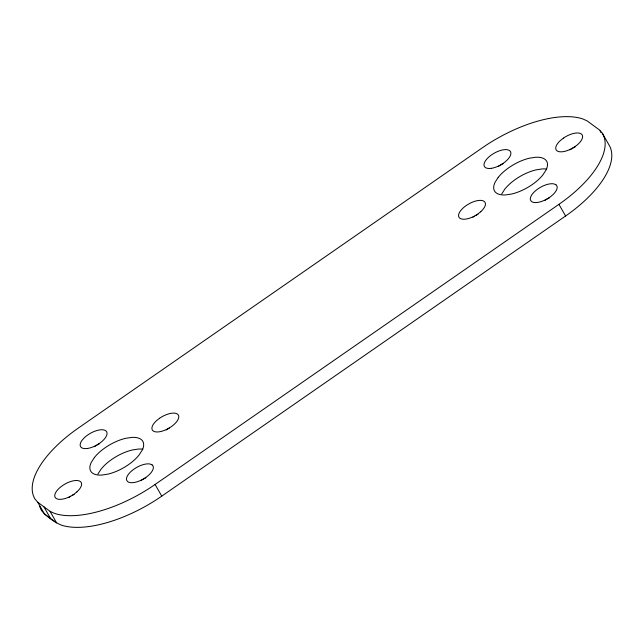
<?xml version="1.0" encoding="UTF-8"?>
<svg xmlns="http://www.w3.org/2000/svg" width="644" height="644" viewBox="0 0 644 644"><rect width="100%" height="100%" fill="white"/><g stroke="black" fill="none" stroke-linecap="round" stroke-linejoin="round"><path stroke-width="0.97" d="M97.928 474.04L101.028 469.21A30.018 13.395 -29.7 0 1 132.044 450.043L138.347 449.061A30.018 13.395 -29.7 0 1 142.839 449.23M501.757 193.908L504.856 189.078A30.018 13.395 -29.7 0 1 535.872 169.911L542.176 168.929A30.018 13.395 -29.7 0 1 546.667 169.09M50.031 511.304L54.378 513.34A90.498 40.379 -29.7 0 0 155.099 484.473L558.928 204.333A90.498 40.379 -29.7 0 0 602.309 133.236L599.596 130.072L587.32 121.024L582.965 118.995A90.498 40.379 -29.7 0 0 482.243 147.862L78.415 427.994A90.498 40.379 -29.7 0 0 35.034 499.092L37.746 502.264L44.404 513.928L56.68 522.976L50.031 511.304L37.746 502.264M39.751 506.482A90.498 40.379 -29.7 0 0 41.691 510.764C46.883 516.874 53.766 521.64 61.035 525.005A90.498 40.379 -29.7 0 0 161.757 496.138L565.585 216.006A90.498 40.379 -29.7 0 0 608.966 144.908L602.309 133.236M472.873 217.205L474.548 216.191M69.045 497.337L70.719 496.323M600.071 130.901L601.021 132.567M558.928 204.333L565.585 216.006M155.099 484.473L161.757 496.138M43.889 506.78L50.546 518.452M140.778 480.69A15.013 6.698 -29.7 0 1 145.866 477.792M166.208 429.942A15.013 6.698 -29.7 0 1 169.549 427.906M94.386 446.654A15.013 6.698 -29.7 0 1 96.02 445.584M96.858 445.084A15.013 6.698 -29.7 0 1 99.466 443.732M570.037 149.802A15.013 6.698 -29.7 0 1 575.124 146.904M476.214 215.168A15.013 6.698 -29.7 0 1 477.961 214.307M544.607 200.558A15.013 6.698 -29.7 0 1 549.694 197.652M498.214 166.514A15.013 6.698 -29.7 0 1 499.849 165.452M500.686 164.953A15.013 6.698 -29.7 0 1 503.294 163.6M72.386 495.3A15.013 6.698 -29.7 0 1 74.132 494.439M94.37 457.546L91.271 462.376A30.018 13.395 -29.7 0 0 101.824 475.071L108.128 474.089A30.018 13.395 -29.7 0 0 139.144 454.922L142.244 450.092A30.018 13.395 -29.7 0 0 131.69 437.397L125.387 438.379A30.018 13.395 -29.7 0 0 94.37 457.546M498.198 177.406L495.099 182.244A30.018 13.395 -29.7 0 0 505.653 194.939L511.956 193.957A30.018 13.395 -29.7 0 0 542.973 174.79L546.072 169.96A30.018 13.395 -29.7 0 0 535.518 157.257L529.215 158.239A30.018 13.395 -29.7 0 0 498.198 177.406M159.551 418.27L156.605 420.596A15.013 6.698 -29.7 0 0 153.192 430.957A15.013 6.698 -29.7 0 0 167.786 428.832L171.127 426.795A15.013 6.698 -29.7 0 0 177.486 414.108A15.013 6.698 -29.7 0 0 159.551 418.27M76.91 491.871L73.963 494.198A15.013 6.698 -29.7 0 1 56.036 498.359A15.013 6.698 -29.7 0 1 62.388 485.673L65.728 483.636A15.013 6.698 -29.7 0 1 80.323 481.511A15.013 6.698 -29.7 0 1 76.91 491.871M563.379 138.138L560.433 140.464A15.013 6.698 -29.7 0 0 557.02 150.825A15.013 6.698 -29.7 0 0 571.614 148.7L574.955 146.663A15.013 6.698 -29.7 0 0 581.315 133.976A15.013 6.698 -29.7 0 0 563.379 138.138M480.738 211.739L477.792 214.058A15.013 6.698 -29.7 0 1 459.856 218.227A15.013 6.698 -29.7 0 1 466.216 205.541L469.556 203.504A15.013 6.698 -29.7 0 1 484.151 201.371A15.013 6.698 -29.7 0 1 480.738 211.739M555.885 184.723L553.969 183.91A15.013 6.698 -29.7 0 0 537.949 188.885A15.013 6.698 -29.7 0 0 530.503 200.179L531.59 201.572A15.013 6.698 -29.7 0 0 549.525 197.41A15.013 6.698 -29.7 0 0 555.885 184.723M152.056 464.855L150.141 464.042A15.013 6.698 -29.7 0 0 134.121 469.017A15.013 6.698 -29.7 0 0 126.683 480.319L127.762 481.704A15.013 6.698 -29.7 0 0 145.697 477.542A15.013 6.698 -29.7 0 0 152.056 464.855M491.412 168.317A15.013 6.698 -29.7 0 0 510.869 152.845A15.013 6.698 -29.7 0 0 490.028 155.993A15.013 6.698 -29.7 0 0 491.412 168.317M87.584 448.449A15.013 6.698 -29.7 0 0 107.041 432.977A15.013 6.698 -29.7 0 0 86.199 436.125A15.013 6.698 -29.7 0 0 87.584 448.449"/></g></svg>
